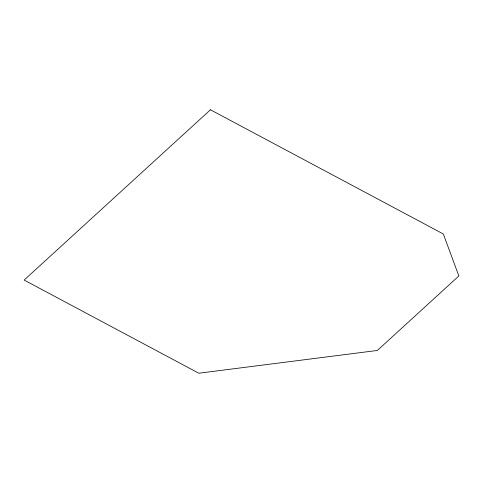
<?xml version="1.0" encoding="UTF-8"?>
<svg xmlns="http://www.w3.org/2000/svg" width="483" height="483" viewBox="0 0 483 483"><rect width="100%" height="100%" fill="white"/><g stroke="black" fill="none" stroke-linecap="round" stroke-linejoin="round"><path stroke-width="0.72" d="M210.449 109.78L24.15 280.074L198.809 373.22L377.344 350.465L458.85 275.962L443.322 233.977L210.449 109.78"/></g></svg>
